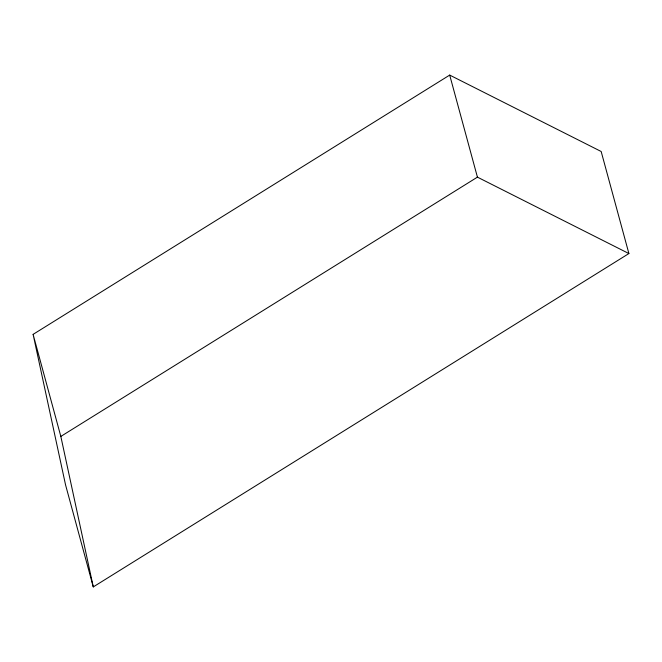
<?xml version="1.0" encoding="UTF-8"?>
<svg xmlns="http://www.w3.org/2000/svg" width="662" height="662" viewBox="0 0 662 662"><rect width="100%" height="100%" fill="white"/><g stroke="black" fill="none" stroke-linecap="round" stroke-linejoin="round"><path stroke-width="0.99" d="M33.1 334.368L449.697 75.087L601.17 151.499L628.9 253.554L93.276 586.913L65.546 484.857L33.1 334.368L60.83 436.423L93.276 586.913M60.83 436.423L477.426 177.143L628.9 253.554M449.697 75.087L477.426 177.143"/></g></svg>
